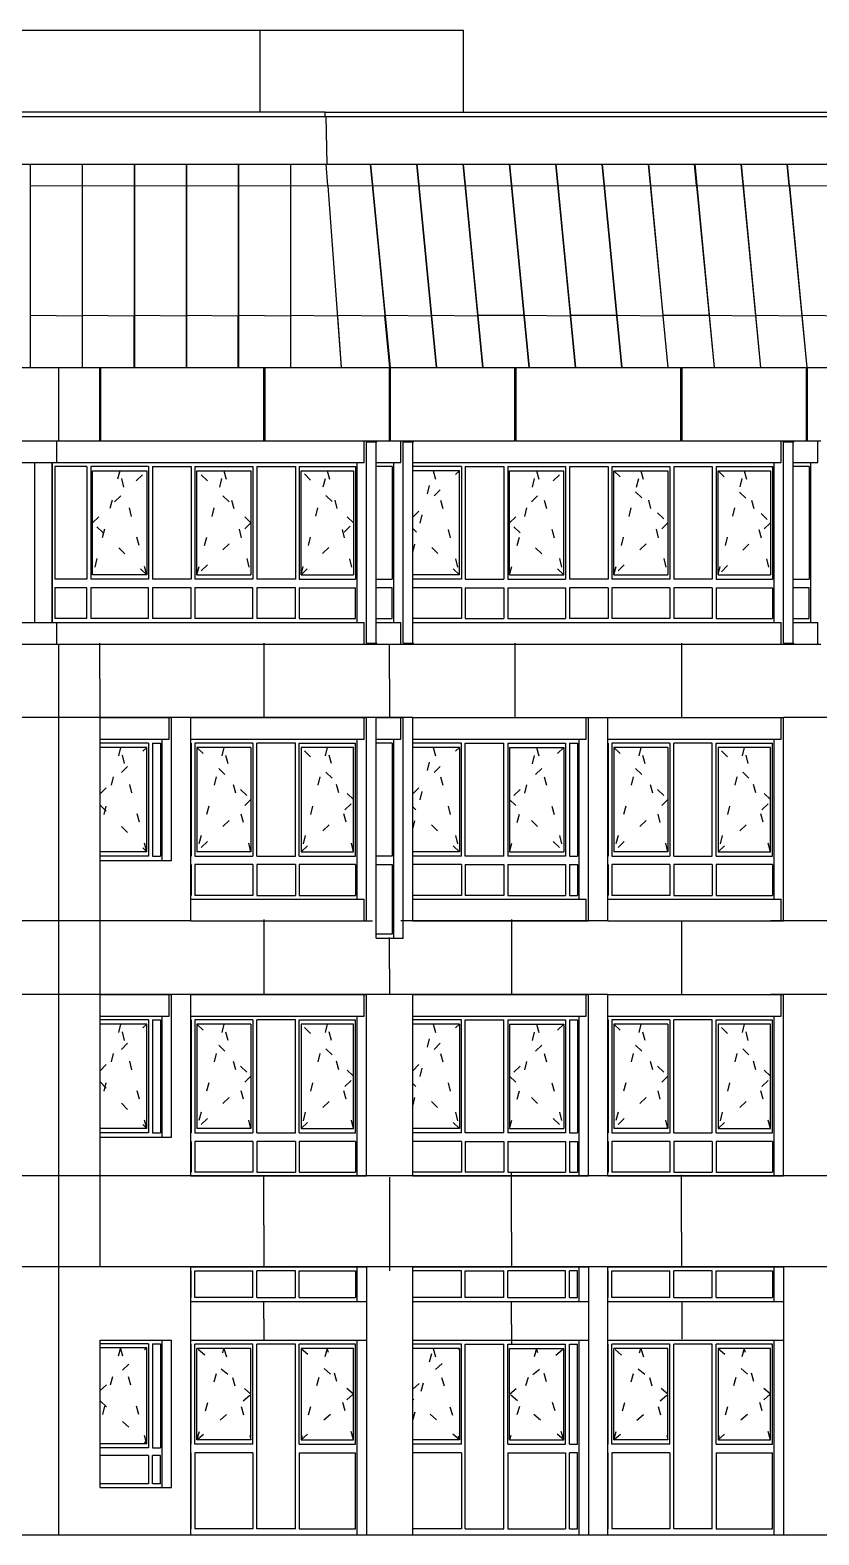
# Model space of a CAD drawing. Header units: metres. Extents: x -40.6 to 55.2, y -4 to 17.4.
# Drawn here: x -3.75 to 5.37, y 0 to 17.4 of the extents above; entities that cross this region are included whole.
import ezdxf

# ---------------------------------------------------------------- set-up
doc = ezdxf.new("R2010")
doc.units = ezdxf.units.M
for name, pattern in [('DASHDOT', [2, 1.25, -0.25, 0.25, -0.25]), ('DASHED', [0.75, 0.5, -0.25]), ('DOT', [0.25, 0, -0.25])]:
    doc.linetypes.add(name, pattern=pattern)
doc.layers.add('1', color=7, linetype='DASHED')
doc.layers.add('4', color=7, linetype='DASHDOT')

msp = doc.modelspace()

# ---------------------------------------------------------------- linework, layer by layer
at = {"layer": '1', "color": 1, "linetype": 'CONTINUOUS'}
for p, q in [((-4.83892, 17.4), (1.26108, 17.4)), ((-1.08892, 16.45), (-1.08892, 17.4)), ((1.26108, 16.45), (1.26108, 17.4)), ((-13.838689, 16.4), (9.138024, 16.4)), ((-0.33892, 16.45), (9.0249, 16.45)), ((-0.33892, 16.4), (-0.33892, 16.45)), ((-0.314278, 15.85), (-0.326597, 16.4)), ((-6.54242, 15.85), (9.263516, 15.85)), ((-3.746801, 15.85), (-3.746801, 13.5)), ((-3.148006, 15.85), (-3.148006, 13.5)), ((-3.144987, 15.85), (-3.144987, 13.5)), ((-2.546192, 15.85), (-2.546192, 14.1025)), ((-2.543173, 15.85), (-2.543173, 13.5)), ((-1.944378, 15.85), (-1.944378, 13.5)), ((-1.941359, 15.85), (-1.941359, 13.5)), ((-1.342564, 15.85), (-1.342564, 14.1025)), ((-1.339545, 15.85), (-1.339545, 13.5)), ((-0.74075, 15.85), (-0.74075, 13.5)), ((-0.737731, 15.85), (-0.737731, 13.5)), ((-0.306473, 15.6025), (-0.327654, 15.85)), ((-0.306473, 15.6025), (-0.326798, 15.85)), ((-0.314278, 15.85), (9.251148, 15.85)), ((0.182372, 15.85), (0.351031, 14.1025)), ((0.184603, 15.85), (0.41141, 13.5)), ((0.71781, 15.85), (0.944617, 13.5)), ((0.720041, 15.85), (0.946848, 13.5)), ((1.25548, 15.85), (1.482286, 13.5)), ((1.788687, 15.85), (2.015494, 13.5)), ((1.790918, 15.85), (2.017725, 13.5)), ((2.326356, 15.85), (2.553163, 13.5)), ((2.859563, 15.85), (3.08637, 13.5)), ((2.861794, 15.85), (3.088601, 13.5)), ((3.397233, 15.85), (3.565892, 14.1025)), ((3.954326, 15.6025), (3.93044, 15.85)), ((3.932671, 15.85), (4.159478, 13.5)), ((4.465878, 15.85), (4.692685, 13.5)), ((4.468109, 15.85), (4.694916, 13.5)), ((5.025202, 15.6025), (5.001316, 15.85)), ((5.027433, 15.6025), (5.003547, 15.85)), ((-3.746801, 15.6025), (-3.148006, 15.5975)), ((-3.144987, 15.6025), (-2.546192, 15.5975)), ((-2.543173, 15.6025), (-1.944378, 15.5975)), ((-1.941359, 15.6025), (-1.342564, 15.5975)), ((-1.339545, 15.6025), (-0.74075, 15.5975)), ((-0.737731, 15.6025), (-0.306111, 15.5975)), ((-0.306473, 15.6025), (0.206741, 15.5975)), ((-0.306111, 15.5975), (-0.153999, 13.5)), ((0.208489, 15.6025), (0.742179, 15.5975)), ((0.743927, 15.6025), (1.277618, 15.5975)), ((1.279365, 15.6025), (1.813056, 15.5975)), ((1.814804, 15.6025), (2.348494, 15.5975)), ((2.350242, 15.6025), (2.883932, 15.5975)), ((2.88568, 15.6025), (3.419371, 15.5975)), ((3.421118, 15.6025), (3.954809, 15.5975)), ((3.954809, 15.5975), (4.157247, 13.5)), ((3.956557, 15.6025), (4.490247, 15.5975)), ((4.491995, 15.6025), (5.025685, 15.5975)), ((5.025685, 15.5975), (5.228123, 13.5)), ((5.027433, 15.6025), (5.561124, 15.5975)), ((5.027916, 15.5975), (5.230354, 13.5)), ((-3.746801, 14.1025), (-3.148006, 14.0975)), ((-3.144987, 14.1025), (-2.546192, 14.0975)), ((-2.546192, 13.5), (-2.546192, 14.0975)), ((-2.543173, 14.1025), (-1.944378, 14.0975)), ((-1.941359, 14.1025), (-1.342564, 14.0975)), ((-1.342564, 13.5), (-1.342564, 14.0975)), ((-1.339545, 14.1025), (-0.74075, 14.0975)), ((-0.737731, 14.1025), (-0.197332, 14.0975)), ((-0.19769, 14.1025), (0.351515, 14.0975)), ((-0.197332, 14.0975), (-0.153998, 13.5)), ((0.409179, 13.5), (0.351515, 14.0975)), ((0.353262, 14.1025), (0.886953, 14.0975)), ((0.888701, 14.1025), (1.422391, 14.0975)), ((1.422391, 14.0975), (1.480055, 13.5)), ((1.959577, 14.1025), (2.493268, 14.0975)), ((2.493268, 14.0975), (2.550932, 13.5)), ((3.030454, 14.1025), (3.564144, 14.0975)), ((3.564144, 14.0975), (3.621808, 13.5)), ((3.624039, 13.5), (3.566375, 14.0975)), ((4.10133, 14.1025), (4.635021, 14.0975)), ((4.636768, 14.1025), (5.170459, 14.0975)), ((5.172207, 14.1025), (5.705897, 14.0975)), ((-5.590591, 13.5), (-2.933544, 13.5)), ((-3.420586, 13.5), (-3.420586, 12.65)), ((-2.942493, 12.65), (-2.942493, 13.5)), ((-2.933544, 12.65), (-2.933544, 13.5)), ((-2.929082, 13.5), (-1.0372, 13.5)), ((-2.929082, 12.65), (-2.929082, 13.5)), ((-1.046149, 12.65), (-1.046149, 13.5)), ((-1.0372, 12.65), (-1.0372, 13.5)), ((-1.032738, 13.5), (0.412946, 13.5)), ((-1.032738, 12.65), (-1.032738, 13.5)), ((0.403996, 12.65), (0.403996, 13.5)), ((0.412946, 12.65), (0.412946, 13.5)), ((0.417408, 13.5), (1.863091, 13.5)), ((0.417408, 12.65), (0.417408, 13.5)), ((1.854141, 12.65), (1.854141, 13.5)), ((1.863091, 12.65), (1.863091, 13.5)), ((1.867553, 13.5), (3.781745, 13.5)), ((1.867553, 12.65), (1.867553, 13.5)), ((3.772795, 12.65), (3.772795, 13.5)), ((3.781745, 12.65), (3.781745, 13.5)), ((3.786206, 13.5), (5.23189, 13.5)), ((3.786206, 12.65), (3.786206, 13.5)), ((5.22294, 12.65), (5.22294, 13.5)), ((5.23189, 12.65), (5.23189, 13.5)), ((5.236352, 13.5), (8.147882, 13.5)), ((5.236352, 12.65), (5.236352, 13.5)), ((-5.590591, 12.65), (-2.933544, 12.65)), ((-3.439157, 12.4), (-3.439157, 12.65)), ((-2.929082, 12.65), (-1.0372, 12.65)), ((-1.032738, 12.65), (0.147457, 12.65)), ((0.11166, 12.4), (0.11166, 12.65)), ((0.138508, 12.64), (0.259007, 12.64)), ((0.138508, 10.31), (0.138508, 12.64)), ((0.147457, 12.65), (0.403996, 12.65)), ((0.147457, 12.64), (0.147457, 12.65)), ((0.250058, 10.31), (0.250058, 12.64)), ((0.259007, 12.64), (0.259007, 12.65)), ((0.403996, 12.65), (0.571346, 12.65)), ((0.535549, 12.4), (0.535549, 12.65)), ((0.562397, 12.64), (0.682896, 12.64)), ((0.562397, 10.31), (0.562397, 12.64)), ((0.571346, 12.65), (1.863091, 12.65)), ((0.571346, 12.64), (0.571346, 12.65)), ((0.673946, 10.31), (0.673946, 12.64)), ((0.682896, 12.64), (0.682896, 12.65)), ((1.867553, 12.65), (3.781745, 12.65)), ((3.786206, 12.65), (4.966402, 12.65)), ((4.930604, 12.4), (4.930604, 12.65)), ((4.957452, 12.64), (5.077951, 12.64)), ((4.957452, 10.31), (4.957452, 12.64)), ((4.966402, 12.65), (5.23189, 12.65)), ((4.966402, 12.64), (4.966402, 12.65)), ((5.069002, 10.31), (5.069002, 12.64)), ((5.077951, 12.64), (5.077951, 12.65)), ((5.236352, 12.65), (5.39029, 12.65)), ((5.354493, 12.4), (5.354493, 12.65)), ((-8.903238, 12.4), (0.11166, 12.4)), ((-3.494848, 10.55), (-3.494848, 12.4)), ((0.031116, 10.55), (0.031116, 12.4)), ((0.250058, 12.4), (0.535549, 12.4)), ((0.455005, 10.55), (0.455005, 12.4)), ((0.673946, 12.4), (4.930604, 12.4)), ((4.85006, 10.55), (4.85006, 12.4)), ((5.069002, 12.4), (5.354493, 12.4)), ((5.273949, 10.55), (5.273949, 12.4)), ((-8.918208, 10.55), (0.11166, 10.55)), ((-3.439157, 10.3), (-3.439157, 10.55)), ((0.11166, 10.3), (0.11166, 10.55)), ((0.250058, 10.55), (0.535549, 10.55)), ((0.535549, 10.3), (0.535549, 10.55)), ((0.673946, 10.55), (4.930604, 10.55)), ((4.930604, 10.3), (4.930604, 10.55)), ((5.069002, 10.55), (5.354493, 10.55)), ((5.354493, 10.3), (5.354493, 10.55)), ((-8.918204, 10.3), (0.147457, 10.3)), ((-3.420586, 10.3), (-3.420586, 0)), ((-2.942493, 9.9), (-2.942493, 10.31)), ((-1.046149, 10.31), (-1.046149, 9.45)), ((0.138508, 10.31), (0.259007, 10.31)), ((0.147457, 10.3), (0.147457, 10.31)), ((0.147457, 10.3), (0.571346, 10.3)), ((0.259007, 10.3), (0.259007, 10.31)), ((0.403996, 9.9), (0.403996, 10.295)), ((0.562397, 10.31), (0.682896, 10.31)), ((0.571346, 10.3), (0.571346, 10.31)), ((0.571346, 10.3), (4.966402, 10.3)), ((0.682896, 10.3), (0.682896, 10.31)), ((1.854141, 10.31), (1.854141, 9.45)), ((3.781745, 10.31), (3.781745, 9.45)), ((4.957452, 10.31), (5.077951, 10.31)), ((4.966402, 10.3), (4.966402, 10.31)), ((4.966402, 10.3), (5.39029, 10.3)), ((5.077951, 10.3), (5.077951, 10.31)), ((-2.942493, 9.9), (-2.942493, 3.1)), ((0.403996, 9.9), (0.403996, 9.45)), ((0.673946, 9.45), (-8.91819, 9.45)), ((-2.940262, 9.45), (-2.114795, 9.45)), ((-2.940262, 7.8), (-2.940262, 9.45)), ((-2.141643, 9.2), (-2.141643, 9.45)), ((-2.114795, 7.8), (-2.114795, 9.45)), ((-1.891695, 9.45), (0.138508, 9.45)), ((-1.891695, 7.1), (-1.891695, 9.45)), ((0.11166, 9.2), (0.11166, 9.45)), ((0.138508, 7.1), (0.138508, 9.45)), ((0.250058, 9.45), (0.562397, 9.45)), ((0.250058, 6.9), (0.250058, 9.45)), ((0.535549, 9.2), (0.535549, 9.45)), ((0.562397, 6.9), (0.562397, 9.45)), ((0.673946, 9.45), (2.70415, 9.45)), ((0.673946, 7.1), (0.673946, 9.45)), ((2.677302, 9.2), (2.677302, 9.45)), ((2.677302, 9.45), (4.203072, 9.45)), ((2.70415, 7.1), (2.70415, 9.45)), ((2.927249, 9.45), (4.957452, 9.45)), ((2.927249, 7.1), (2.927249, 9.45)), ((4.930604, 9.2), (4.930604, 9.45)), ((4.957452, 7.1), (4.957452, 9.45)), ((25.71769, 9.45), (4.957452, 9.45)), ((-2.940262, 9.2), (-2.141643, 9.2)), ((-2.222187, 7.8), (-2.222187, 9.2)), ((-1.891695, 9.2), (0.11166, 9.2)), ((0.031116, 7.35), (0.031116, 9.2)), ((0.250058, 9.2), (0.535549, 9.2)), ((0.455005, 6.9), (0.455005, 9.2)), ((0.673946, 9.2), (2.677302, 9.2)), ((2.596758, 7.35), (2.596758, 9.2)), ((2.927249, 9.2), (4.930604, 9.2)), ((4.85006, 7.35), (4.85006, 9.2)), ((-2.940262, 7.8), (-2.114795, 7.8)), ((-1.891695, 7.35), (0.11166, 7.35)), ((0.11166, 7.1), (0.11166, 7.35)), ((0.673946, 7.35), (2.677302, 7.35)), ((2.677302, 7.1), (2.677302, 7.35)), ((2.927249, 7.35), (4.930604, 7.35)), ((4.930604, 7.1), (4.930604, 7.35)), ((-1.891695, 7.1), (-8.929345, 7.1)), ((-1.891695, 7.1), (0.138508, 7.1)), ((-1.046149, 7.116268), (-1.046149, 6.25)), ((0.11166, 7.1), (0.208489, 7.1)), ((2.927249, 7.1), (0.535549, 7.1)), ((0.673946, 7.1), (2.70415, 7.1)), ((1.814804, 7.116268), (1.814804, 6.25)), ((2.927249, 7.1), (4.957452, 7.1)), ((3.781745, 7.098318), (3.781745, 6.23926)), ((7.840681, 7.1), (4.807671, 7.1)), ((0.250058, 6.9), (0.562397, 6.9)), ((0.403996, 6.544527), (0.403996, 6.906193)), ((0.403996, 6.544527), (0.403996, 6.25)), ((2.927249, 6.25), (-8.929345, 6.25)), ((-2.940262, 6.25), (-2.114795, 6.25)), ((-2.940262, 4.6), (-2.940262, 6.25)), ((-2.141643, 6), (-2.141643, 6.25)), ((-2.114795, 4.6), (-2.114795, 6.25)), ((-1.891695, 6.25), (0.138508, 6.25)), ((-1.891695, 4.15), (-1.891695, 6.25)), ((0.11166, 6), (0.11166, 6.25)), ((0.138508, 4.15), (0.138508, 6.25)), ((0.673946, 6.25), (2.70415, 6.25)), ((0.673946, 4.15), (0.673946, 6.25)), ((2.677302, 6), (2.677302, 6.25)), ((2.70415, 4.15), (2.70415, 6.25)), ((2.927249, 6.25), (4.957452, 6.25)), ((2.927249, 4.15), (2.927249, 6.25)), ((25.71769, 6.25), (4.807671, 6.25)), ((4.930604, 6), (4.930604, 6.25)), ((4.957452, 4.15), (4.957452, 6.25)), ((-2.940262, 6), (-2.141643, 6)), ((-2.222187, 4.6), (-2.222187, 6)), ((-1.891695, 6), (0.11166, 6)), ((0.031116, 4.15), (0.031116, 6)), ((0.673946, 6), (2.677302, 6)), ((2.596758, 4.15), (2.596758, 6)), ((2.927249, 6), (4.930604, 6)), ((4.85006, 4.15), (4.85006, 6)), ((-2.940262, 4.6), (-2.114795, 4.6)), ((1.814804, 3.5), (1.814804, 4.195)), ((4.957452, 4.15), (-8.929345, 4.15)), ((-1.891695, 4.15), (0.138508, 4.15)), ((-1.046149, 3.5822), (-1.046149, 4.15)), ((0.403996, 4.135), (0.403996, 3.055)), ((0.673946, 4.15), (2.70415, 4.15)), ((2.927249, 4.15), (4.957452, 4.15)), ((3.781745, 3.5), (3.781745, 4.165)), ((25.71769, 4.15), (4.829981, 4.15)), ((-1.046149, 3.5822), (-1.046149, 3.1)), ((1.814804, 3.5), (1.814804, 3.1)), ((3.781745, 3.5), (3.781745, 3.1)), ((4.957452, 3.1), (-8.903238, 3.1)), ((-1.891695, 3.1), (0.138508, 3.1)), ((-1.891695, 0), (-1.891695, 3.1)), ((0.031116, 2.7), (0.031116, 3.1)), ((0.138508, 3.1), (0.138508, 0)), ((0.673946, 3.1), (2.70415, 3.1)), ((0.673946, 0), (0.673946, 3.1)), ((2.596758, 2.7), (2.596758, 3.1)), ((2.70415, 3.1), (2.70415, 0)), ((2.927249, 3.1), (4.957452, 3.1)), ((2.927249, 0), (2.927249, 3.1)), ((25.71769, 3.1), (4.829981, 3.1)), ((4.85006, 2.7), (4.85006, 3.1)), ((4.957452, 3.1), (4.957452, 0)), ((-1.891695, 2.7), (0.138508, 2.7)), ((-1.891695, 2.25), (-1.891695, 2.7)), ((-1.046149, 2.5), (-1.046149, 2.7)), ((0.673946, 2.7), (2.70415, 2.7)), ((0.673946, 2.25), (0.673946, 2.7)), ((1.814804, 2.432739), (1.814804, 2.7)), ((2.927249, 2.7), (4.957452, 2.7)), ((2.927249, 2.25), (2.927249, 2.7)), ((3.786206, 2.265), (3.786206, 2.7)), ((-1.046149, 2.5), (-1.046149, 2.25)), ((1.814804, 2.432739), (1.814804, 2.205)), ((-2.940262, 2.25), (-2.114795, 2.25)), ((-2.940262, 0.55), (-2.940262, 2.25)), ((-2.222187, 0.55), (-2.222187, 2.25)), ((-2.114795, 0.55), (-2.114795, 2.25)), ((-1.891695, 2.25), (0.138508, 2.25)), ((0.031116, 0), (0.031116, 2.25)), ((0.673946, 2.25), (2.70415, 2.25)), ((2.596758, 0), (2.596758, 2.25)), ((2.927249, 2.25), (4.957452, 2.25)), ((4.85006, 0), (4.85006, 2.25)), ((-2.940262, 0.55), (-2.114795, 0.55)), ((-9.320468, 0), (-1.891695, 0)), ((0.031116, 0), (19.030533, 0))]:
    msp.add_line(p, q, dxfattribs=at)
for points in [[(-0.33892, 16.45), (-13.73497, 16.45), (-13.73497, 16.4)], [(1.253249, 15.85), (1.421908, 14.1025), (1.957346, 14.1025)], [(2.324125, 15.85), (2.492784, 14.1025), (3.028223, 14.1025)], [(3.395002, 15.85), (3.563661, 14.1025), (4.099099, 14.1025)]]:
    msp.add_lwpolyline(points, dxfattribs=at)
at = {"layer": '4', "color": 1, "linetype": 'CONTINUOUS'}
for p, q in [((-3.696581, 12.4), (-3.696581, 10.55)), ((-3.493853, 12.4), (-3.493853, 10.55)), ((-3.092274, 12.355), (-3.462619, 12.355)), ((-3.462619, 12.355), (-3.462619, 11.05)), ((-3.047654, 12.355), (-3.047654, 11.05)), ((-2.378356, 12.355), (-3.047654, 12.355)), ((-2.378356, 12.355), (-2.378356, 11.05)), ((-2.333736, 12.355), (-2.333736, 11.05)), ((-2.333736, 12.355), (-1.887538, 12.355)), ((-1.887538, 12.355), (-1.887538, 11.05)), ((-1.842918, 12.355), (-1.842918, 11.05)), ((-1.842918, 12.355), (-1.17362, 12.355)), ((-1.17362, 12.355), (-1.17362, 11.05)), ((-1.129, 12.355), (-1.129, 11.05)), ((-1.129, 12.355), (-0.682802, 12.355)), ((-0.682802, 12.355), (-0.682802, 11.05)), ((-0.638182, 12.355), (-0.638182, 11.05)), ((-0.638182, 12.355), (0.011037, 12.355)), ((0.011037, 12.355), (0.011037, 11.05)), ((0.434926, 12.355), (0.250058, 12.355)), ((0.434926, 12.355), (0.434926, 11.05)), ((1.235852, 12.355), (0.673946, 12.355)), ((1.235852, 12.355), (1.235852, 11.05)), ((1.280472, 12.355), (1.280472, 11.05)), ((1.280472, 12.355), (1.72667, 12.355)), ((1.72667, 12.355), (1.72667, 11.05)), ((1.77129, 12.355), (1.77129, 11.05)), ((1.77129, 12.355), (2.440588, 12.355)), ((2.440588, 12.355), (2.440588, 11.05)), ((2.485208, 12.355), (2.485208, 11.05)), ((2.485208, 12.355), (2.931406, 12.355)), ((2.931406, 12.355), (2.931406, 11.05)), ((2.976026, 12.355), (2.976026, 11.05)), ((2.976026, 12.355), (3.645324, 12.355)), ((3.645324, 12.355), (3.645324, 11.05)), ((3.689944, 12.355), (3.689944, 11.05)), ((3.689944, 12.355), (4.136143, 12.355)), ((4.136143, 12.355), (4.136143, 11.05)), ((4.180762, 12.355), (4.180762, 11.05)), ((4.180762, 12.355), (4.829981, 12.355)), ((4.829981, 12.355), (4.829981, 11.05)), ((5.25387, 12.355), (5.069002, 12.355)), ((5.25387, 12.355), (5.25387, 11.05)), ((1.213542, 12.305), (0.673946, 12.305)), ((1.213542, 11.1), (1.213542, 12.305)), ((-2.378356, 11.05), (-3.047654, 11.05)), ((-1.887538, 11.05), (-2.333736, 11.05)), ((-1.17362, 11.05), (-1.842918, 11.05)), ((-1.820608, 11.1), (-1.19593, 11.1)), ((-0.682802, 11.05), (-1.129, 11.05)), ((-0.638182, 11.05), (0.011037, 11.05)), ((-0.615872, 11.1), (-0.011273, 11.1)), ((0.250058, 11.05), (0.434926, 11.05)), ((1.213542, 11.1), (0.673946, 11.1)), ((1.235852, 11.05), (0.673946, 11.05)), ((1.280472, 11.05), (1.72667, 11.05)), ((1.77129, 11.05), (2.440588, 11.05)), ((2.931406, 11.05), (2.485208, 11.05)), ((3.645324, 11.05), (2.976026, 11.05)), ((2.998336, 11.1), (3.623014, 11.1)), ((4.136143, 11.05), (3.689944, 11.05)), ((4.180762, 11.05), (4.829981, 11.05)), ((4.203072, 11.1), (4.807671, 11.1)), ((5.069002, 11.05), (5.25387, 11.05)), ((-3.092274, 10.95), (-3.462619, 10.95)), ((-3.462619, 10.95), (-3.462619, 10.595)), ((-3.092274, 10.595), (-3.092274, 10.95)), ((-2.378356, 10.95), (-3.047654, 10.95)), ((-3.047654, 10.95), (-3.047654, 10.595)), ((-2.378356, 10.595), (-2.378356, 10.95)), ((-1.887538, 10.95), (-2.333736, 10.95)), ((-2.333736, 10.95), (-2.333736, 10.595)), ((-1.887538, 10.595), (-1.887538, 10.95)), ((-1.17362, 10.95), (-1.842918, 10.95)), ((-1.842918, 10.95), (-1.842918, 10.595)), ((-1.17362, 10.595), (-1.17362, 10.95)), ((-0.682802, 10.95), (-1.129, 10.95)), ((-1.129, 10.95), (-1.129, 10.595)), ((-0.682802, 10.595), (-0.682802, 10.95)), ((-0.638182, 10.95), (0.011037, 10.95)), ((-0.638182, 10.95), (-0.638182, 10.595)), ((0.011037, 10.595), (0.011037, 10.95)), ((0.434926, 10.95), (0.250058, 10.95)), ((0.434926, 10.595), (0.434926, 10.95)), ((1.235852, 10.95), (0.673946, 10.95)), ((1.235852, 10.95), (1.235852, 10.595)), ((1.280472, 10.95), (1.72667, 10.95)), ((1.280472, 10.95), (1.280472, 10.595)), ((1.72667, 10.95), (1.72667, 10.595)), ((1.77129, 10.95), (2.440588, 10.95)), ((1.77129, 10.95), (1.77129, 10.595)), ((2.440588, 10.95), (2.440588, 10.595)), ((2.931406, 10.95), (2.485208, 10.95)), ((2.485208, 10.95), (2.485208, 10.595)), ((2.931406, 10.95), (2.931406, 10.595)), ((3.645324, 10.95), (2.976026, 10.95)), ((2.976026, 10.95), (2.976026, 10.595)), ((3.645324, 10.95), (3.645324, 10.595)), ((4.136143, 10.95), (3.689944, 10.95)), ((3.689944, 10.95), (3.689944, 10.595)), ((4.136143, 10.95), (4.136143, 10.595)), ((4.180762, 10.95), (4.829981, 10.95)), ((4.180762, 10.95), (4.180762, 10.595)), ((4.829981, 10.95), (4.829981, 10.595)), ((5.25387, 10.95), (5.069002, 10.95)), ((5.25387, 10.595), (5.25387, 10.95)), ((-3.092274, 10.595), (-3.462619, 10.595)), ((-2.378356, 10.595), (-3.047654, 10.595)), ((-1.887538, 10.595), (-2.333736, 10.595)), ((-1.17362, 10.595), (-1.842918, 10.595)), ((-0.682802, 10.595), (-1.129, 10.595)), ((-0.638182, 10.595), (0.011037, 10.595)), ((0.250058, 10.595), (0.434926, 10.595)), ((1.235852, 10.595), (0.673946, 10.595)), ((1.280472, 10.595), (1.72667, 10.595)), ((1.77129, 10.595), (2.440588, 10.595)), ((2.931406, 10.595), (2.485208, 10.595)), ((3.645324, 10.595), (2.976026, 10.595)), ((4.136143, 10.595), (3.689944, 10.595)), ((4.180762, 10.595), (4.829981, 10.595)), ((5.069002, 10.595), (5.25387, 10.595)), ((-2.378356, 9.155), (-2.940262, 9.155)), ((-2.400666, 9.105), (-2.940262, 9.105)), ((-2.400666, 7.9), (-2.400666, 9.105)), ((-2.333736, 9.155), (-2.333736, 7.85)), ((-2.333736, 9.155), (-2.242266, 9.155)), ((-2.242266, 9.155), (-2.242266, 7.85)), ((-1.887538, 9.155), (-1.887538, 7.85)), ((-1.842918, 9.155), (-1.842918, 7.85)), ((-1.17362, 9.155), (-1.842918, 9.155)), ((-1.17362, 9.155), (-1.17362, 7.85)), ((-1.129, 7.85), (-1.129, 9.155)), ((-0.682802, 9.155), (-1.129, 9.155)), ((-0.682802, 7.85), (-0.682802, 9.155)), ((-0.638182, 7.85), (-0.638182, 9.155)), ((-0.638182, 9.155), (0.011037, 9.155)), ((0.011037, 7.85), (0.011037, 9.155)), ((0.434926, 9.155), (0.250058, 9.155)), ((0.434926, 9.155), (0.434926, 7.85)), ((1.235852, 9.155), (0.673946, 9.155)), ((1.213542, 9.105), (0.673946, 9.105)), ((1.213542, 9.105), (1.213542, 7.9)), ((1.235852, 7.85), (1.235852, 9.155)), ((1.280472, 7.85), (1.280472, 9.155)), ((1.280472, 9.155), (1.72667, 9.155)), ((1.72667, 7.85), (1.72667, 9.155)), ((1.77129, 9.155), (1.77129, 7.85)), ((1.77129, 9.155), (2.440588, 9.155)), ((2.440588, 9.155), (2.440588, 7.85)), ((2.485208, 9.155), (2.485208, 7.85)), ((2.931406, 9.155), (2.931406, 7.85)), ((2.976026, 9.155), (2.976026, 7.85)), ((3.645324, 9.155), (2.976026, 9.155)), ((3.645324, 9.155), (3.645324, 7.85)), ((3.689944, 7.85), (3.689944, 9.155)), ((4.136143, 9.155), (3.689944, 9.155)), ((4.136143, 7.85), (4.136143, 9.155)), ((4.180762, 7.85), (4.180762, 9.155)), ((4.180762, 9.155), (4.829981, 9.155)), ((4.829981, 7.85), (4.829981, 9.155)), ((-2.400666, 7.9), (-2.940262, 7.9)), ((-2.333736, 7.85), (-2.242266, 7.85)), ((-1.842918, 7.85), (-1.17362, 7.85)), ((-1.129, 7.85), (-0.682802, 7.85)), ((-0.638182, 7.85), (0.011037, 7.85)), ((0.434926, 7.85), (0.250058, 7.85)), ((1.213542, 7.9), (0.673946, 7.9)), ((1.235852, 7.85), (0.673946, 7.85)), ((1.72667, 7.85), (1.280472, 7.85)), ((2.440588, 7.85), (1.77129, 7.85)), ((2.485208, 7.85), (2.576679, 7.85)), ((2.976026, 7.85), (3.645324, 7.85)), ((3.689944, 7.85), (4.136143, 7.85)), ((4.180762, 7.85), (4.829981, 7.85)), ((-1.887538, 7.75), (-1.887538, 7.395)), ((-1.17362, 7.75), (-1.842918, 7.75)), ((-1.842918, 7.75), (-1.842918, 7.395)), ((-1.17362, 7.75), (-1.17362, 7.395)), ((-1.129, 7.75), (-1.129, 7.395)), ((-0.682802, 7.75), (-1.129, 7.75)), ((-0.682802, 7.75), (-0.682802, 7.395)), ((-0.638182, 7.75), (-0.638182, 7.395)), ((0.011037, 7.75), (-0.638182, 7.75)), ((0.011037, 7.75), (0.011037, 7.395)), ((0.250058, 7.75), (0.434926, 7.75)), ((0.434926, 7.75), (0.434926, 6.945)), ((1.235852, 7.75), (0.673946, 7.75)), ((1.235852, 7.75), (1.235852, 7.395)), ((1.280472, 7.75), (1.280472, 7.395)), ((1.280472, 7.75), (1.72667, 7.75)), ((1.72667, 7.75), (1.72667, 7.395)), ((1.77129, 7.75), (2.440588, 7.75)), ((1.77129, 7.75), (1.77129, 7.395)), ((2.440588, 7.75), (2.440588, 7.395)), ((2.485208, 7.75), (2.485208, 7.395)), ((2.485208, 7.75), (2.576679, 7.75)), ((2.576679, 7.75), (2.576679, 7.395)), ((2.931406, 7.75), (2.931406, 7.395)), ((3.645324, 7.75), (2.976026, 7.75)), ((2.976026, 7.75), (2.976026, 7.395)), ((3.645324, 7.75), (3.645324, 7.395)), ((3.689944, 7.75), (3.689944, 7.395)), ((4.136143, 7.75), (3.689944, 7.75)), ((4.136143, 7.75), (4.136143, 7.395)), ((4.180762, 7.75), (4.180762, 7.395)), ((4.829981, 7.75), (4.180762, 7.75)), ((4.829981, 7.75), (4.829981, 7.395)), ((-1.17362, 7.395), (-1.842918, 7.395)), ((-1.129, 7.395), (-0.682802, 7.395)), ((-0.638182, 7.395), (0.011037, 7.395)), ((1.235852, 7.395), (0.673946, 7.395)), ((1.72667, 7.395), (1.280472, 7.395)), ((1.77129, 7.395), (2.440588, 7.395)), ((2.485208, 7.395), (2.576679, 7.395)), ((3.645324, 7.395), (2.976026, 7.395)), ((3.689944, 7.395), (4.136143, 7.395)), ((4.180762, 7.395), (4.829981, 7.395)), ((0.434926, 6.945), (0.250058, 6.945)), ((-2.378356, 5.955), (-2.940262, 5.955)), ((-2.333736, 5.955), (-2.333736, 4.65)), ((-2.333736, 5.955), (-2.242266, 5.955)), ((-2.242266, 5.955), (-2.242266, 4.65)), ((-1.887538, 5.955), (-1.887538, 4.65)), ((-1.842918, 5.955), (-1.842918, 4.65)), ((-1.17362, 5.955), (-1.842918, 5.955)), ((-1.17362, 5.955), (-1.17362, 4.65)), ((-1.129, 4.65), (-1.129, 5.955)), ((-0.682802, 5.955), (-1.129, 5.955)), ((-0.682802, 4.65), (-0.682802, 5.955)), ((-0.638182, 4.65), (-0.638182, 5.955)), ((-0.638182, 5.955), (0.011037, 5.955)), ((0.011037, 4.65), (0.011037, 5.955)), ((1.235852, 5.955), (0.673946, 5.955)), ((1.235852, 4.65), (1.235852, 5.955)), ((1.280472, 4.65), (1.280472, 5.955)), ((1.280472, 5.955), (1.72667, 5.955)), ((1.72667, 4.65), (1.72667, 5.955)), ((1.77129, 5.955), (1.77129, 4.65)), ((1.77129, 5.955), (2.440588, 5.955)), ((2.440588, 5.955), (2.440588, 4.65)), ((2.485208, 5.955), (2.485208, 4.65)), ((2.931406, 5.955), (2.931406, 4.65)), ((2.976026, 5.955), (2.976026, 4.65)), ((3.645324, 5.955), (2.976026, 5.955)), ((3.645324, 5.955), (3.645324, 4.65)), ((3.689944, 4.65), (3.689944, 5.955)), ((4.136143, 5.955), (3.689944, 5.955)), ((4.136143, 4.65), (4.136143, 5.955)), ((4.180762, 4.65), (4.180762, 5.955)), ((4.180762, 5.955), (4.829981, 5.955)), ((4.829981, 4.65), (4.829981, 5.955)), ((-2.400666, 5.905), (-2.940262, 5.905)), ((-2.400666, 4.7), (-2.400666, 5.905)), ((1.213542, 5.905), (0.673946, 5.905)), ((1.213542, 5.905), (1.213542, 4.7)), ((-2.400666, 4.7), (-2.940262, 4.7)), ((1.213542, 4.7), (0.673946, 4.7)), ((-2.333736, 4.65), (-2.242266, 4.65)), ((-1.887538, 4.55), (-1.887538, 4.195)), ((-1.842918, 4.65), (-1.17362, 4.65)), ((-1.17362, 4.55), (-1.842918, 4.55)), ((-1.842918, 4.55), (-1.842918, 4.195)), ((-1.17362, 4.55), (-1.17362, 4.195)), ((-1.129, 4.65), (-0.682802, 4.65)), ((-1.129, 4.55), (-1.129, 4.195)), ((-0.682802, 4.55), (-1.129, 4.55)), ((-0.682802, 4.55), (-0.682802, 4.195)), ((-0.638182, 4.65), (0.011037, 4.65)), ((-0.638182, 4.55), (-0.638182, 4.195)), ((0.011037, 4.55), (-0.638182, 4.55)), ((0.011037, 4.55), (0.011037, 4.195)), ((1.235852, 4.65), (0.673946, 4.65)), ((1.235852, 4.55), (0.673946, 4.55)), ((1.235852, 4.55), (1.235852, 4.195)), ((1.72667, 4.65), (1.280472, 4.65)), ((1.280472, 4.55), (1.280472, 4.195)), ((1.280472, 4.55), (1.72667, 4.55)), ((1.72667, 4.55), (1.72667, 4.195)), ((2.440588, 4.65), (1.77129, 4.65)), ((1.77129, 4.55), (2.440588, 4.55)), ((1.77129, 4.55), (1.77129, 4.195)), ((2.440588, 4.55), (2.440588, 4.195)), ((2.485208, 4.65), (2.576679, 4.65)), ((2.485208, 4.55), (2.485208, 4.195)), ((2.485208, 4.55), (2.576679, 4.55)), ((2.576679, 4.55), (2.576679, 4.195)), ((2.931406, 4.55), (2.931406, 4.195)), ((2.976026, 4.65), (3.645324, 4.65)), ((3.645324, 4.55), (2.976026, 4.55)), ((2.976026, 4.55), (2.976026, 4.195)), ((3.645324, 4.55), (3.645324, 4.195)), ((3.689944, 4.65), (4.136143, 4.65)), ((3.689944, 4.55), (3.689944, 4.195)), ((4.136143, 4.55), (3.689944, 4.55)), ((4.136143, 4.55), (4.136143, 4.195)), ((4.180762, 4.65), (4.829981, 4.65)), ((4.180762, 4.55), (4.180762, 4.195)), ((4.829981, 4.55), (4.180762, 4.55)), ((4.829981, 4.55), (4.829981, 4.195)), ((-1.17362, 4.195), (-1.842918, 4.195)), ((-1.129, 4.195), (-0.682802, 4.195)), ((-0.638182, 4.195), (0.011037, 4.195)), ((1.235852, 4.195), (0.673946, 4.195)), ((1.72667, 4.195), (1.280472, 4.195)), ((1.77129, 4.195), (2.440588, 4.195)), ((2.485208, 4.195), (2.576679, 4.195)), ((3.645324, 4.195), (2.976026, 4.195)), ((3.689944, 4.195), (4.136143, 4.195)), ((4.180762, 4.195), (4.829981, 4.195)), ((-1.887538, 2.745), (-1.887538, 3.055)), ((-1.842918, 2.745), (-1.842918, 3.055)), ((-1.842918, 3.055), (-1.17362, 3.055)), ((-1.17362, 2.745), (-1.17362, 3.055)), ((-1.129, 2.745), (-1.129, 3.055)), ((-0.682802, 3.055), (-1.129, 3.055)), ((-0.682802, 2.745), (-0.682802, 3.055)), ((-0.638182, 2.745), (-0.638182, 3.055)), ((1.235852, 3.055), (0.673946, 3.055)), ((1.235852, 2.745), (1.235852, 3.055)), ((1.280472, 2.745), (1.280472, 3.055)), ((1.280472, 3.055), (1.72667, 3.055)), ((1.72667, 2.745), (1.72667, 3.055)), ((1.77129, 2.745), (1.77129, 3.055)), ((2.440588, 3.055), (1.77129, 3.055)), ((2.440588, 2.745), (2.440588, 3.055)), ((2.485208, 2.745), (2.485208, 3.055)), ((2.576679, 3.055), (2.485208, 3.055)), ((2.576679, 2.745), (2.576679, 3.055)), ((2.931406, 2.745), (2.931406, 3.055)), ((2.976026, 2.745), (2.976026, 3.055)), ((2.976026, 3.055), (3.645324, 3.055)), ((3.645324, 2.745), (3.645324, 3.055)), ((3.689944, 2.745), (3.689944, 3.055)), ((4.136143, 3.055), (3.689944, 3.055)), ((4.136143, 2.745), (4.136143, 3.055)), ((4.180762, 2.745), (4.180762, 3.055)), ((-1.17362, 2.745), (-1.842918, 2.745)), ((-1.129, 2.745), (-0.682802, 2.745)), ((-0.638182, 2.745), (0.011037, 2.745)), ((1.235852, 2.745), (0.673946, 2.745)), ((1.72667, 2.745), (1.280472, 2.745)), ((1.77129, 2.745), (2.440588, 2.745)), ((2.485208, 2.745), (2.576679, 2.745)), ((3.645324, 2.745), (2.976026, 2.745)), ((3.689944, 2.745), (4.136143, 2.745)), ((4.180762, 2.745), (4.829981, 2.745)), ((-2.378356, 2.210526), (-2.940262, 2.210526)), ((-2.400666, 2.164474), (-2.940262, 2.164474)), ((-2.400666, 1.054605), (-2.400666, 2.164474)), ((-2.333736, 2.210526), (-2.333736, 1.008553)), ((-2.333736, 2.210526), (-2.242266, 2.210526)), ((-2.242266, 2.210526), (-2.242266, 1.008553)), ((-1.887538, 1.05), (-1.887538, 2.205)), ((-1.842918, 1.05), (-1.842918, 2.205)), ((-1.17362, 2.205), (-1.842918, 2.205)), ((-1.17362, 1.05), (-1.17362, 2.205)), ((-1.129, 0.07), (-1.129, 2.205)), ((-0.682802, 2.205), (-1.129, 2.205)), ((-0.682802, 0.07), (-0.682802, 2.205)), ((-0.638182, 1.05), (-0.638182, 2.205)), ((1.235852, 2.205), (0.673946, 2.205)), ((1.213542, 2.155), (0.673946, 2.155)), ((1.213542, 2.155), (1.213542, 1.1)), ((1.235852, 1.05), (1.235852, 2.205)), ((1.280472, 0.07), (1.280472, 2.205)), ((1.280472, 2.205), (1.72667, 2.205)), ((1.72667, 0.07), (1.72667, 2.205)), ((1.77129, 1.05), (1.77129, 2.205)), ((1.77129, 2.205), (2.440588, 2.205)), ((2.440588, 1.05), (2.440588, 2.205)), ((2.485208, 1.05), (2.485208, 2.205)), ((2.485208, 2.205), (2.576679, 2.205)), ((2.576679, 1.05), (2.576679, 2.205)), ((2.931406, 1.05), (2.931406, 2.205)), ((2.976026, 1.05), (2.976026, 2.205)), ((3.645324, 2.205), (2.976026, 2.205)), ((3.645324, 1.05), (3.645324, 2.205)), ((3.689944, 0.07), (3.689944, 2.205)), ((4.136143, 2.205), (3.689944, 2.205)), ((4.136143, 0.07), (4.136143, 2.205)), ((4.180762, 1.05), (4.180762, 2.205)), ((-2.400666, 1.054605), (-2.940262, 1.054605)), ((-1.17362, 1.05), (-1.842918, 1.05)), ((-0.638182, 1.05), (0.011037, 1.05)), ((1.213542, 1.1), (0.673946, 1.1)), ((1.235852, 1.05), (0.673946, 1.05)), ((1.77129, 1.05), (2.440588, 1.05)), ((2.485208, 1.05), (2.576679, 1.05)), ((3.645324, 1.05), (2.976026, 1.05)), ((4.180762, 1.05), (4.829981, 1.05)), ((-2.378356, 0.916447), (-2.940262, 0.916447)), ((-2.378356, 0.916447), (-2.378356, 0.589474)), ((-2.333736, 1.008553), (-2.242266, 1.008553)), ((-2.333736, 0.589474), (-2.333736, 0.916447)), ((-1.887538, 0.07), (-1.887538, 0.95)), ((-1.17362, 0.95), (-1.842918, 0.95)), ((-1.842918, 0.95), (-1.842918, 0.07)), ((-1.17362, 0.95), (-1.17362, 0.07)), ((-0.638182, 0.95), (0.011037, 0.95)), ((-0.638182, 0.95), (-0.638182, 0.07)), ((0.011037, 0.07), (0.011037, 0.95)), ((1.235852, 0.95), (0.673946, 0.95)), ((1.235852, 0.95), (1.235852, 0.07)), ((1.77129, 0.95), (2.440588, 0.95)), ((1.77129, 0.95), (1.77129, 0.07)), ((2.440588, 0.95), (2.440588, 0.07)), ((2.485208, 0.07), (2.485208, 0.95)), ((2.576679, 0.95), (2.485208, 0.95)), ((2.576679, 0.07), (2.576679, 0.95)), ((2.931406, 0.07), (2.931406, 0.95)), ((3.645324, 0.95), (2.976026, 0.95)), ((2.976026, 0.95), (2.976026, 0.07)), ((3.645324, 0.95), (3.645324, 0.07)), ((4.180762, 0.95), (4.829981, 0.95)), ((4.180762, 0.95), (4.180762, 0.07)), ((4.829981, 0.07), (4.829981, 0.95)), ((-2.378356, 0.589474), (-2.940262, 0.589474)), ((-2.242266, 0.589474), (-2.333736, 0.589474)), ((-1.891695, 0), (0.031116, 0)), ((-1.17362, 0.07), (-1.842918, 0.07)), ((-0.682802, 0.07), (-1.129, 0.07)), ((-0.638182, 0.07), (0.011037, 0.07)), ((1.235852, 0.07), (0.673946, 0.07)), ((1.280472, 0.07), (1.72667, 0.07)), ((1.77129, 0.07), (2.440588, 0.07)), ((2.485208, 0.07), (2.576679, 0.07)), ((3.645324, 0.07), (2.976026, 0.07)), ((4.136143, 0.07), (3.689944, 0.07)), ((4.180762, 0.07), (4.829981, 0.07))]:
    msp.add_line(p, q, dxfattribs=at)
at = {"layer": '4', "color": 1, "linetype": 'DOT'}
for p, q in [((-1.19593, 11.7025), (-1.820608, 12.305)), ((0.673946, 11.767278), (1.213542, 12.305)), ((-1.19593, 11.7025), (-1.820608, 11.1)), ((-2.940262, 8.567278), (-2.400666, 9.105)), ((-0.011273, 8.5025), (-0.615872, 9.105)), ((0.673946, 8.567278), (1.213542, 9.105)), ((4.807671, 8.5025), (4.203072, 9.105)), ((-2.940262, 8.437722), (-2.400666, 7.9)), ((-2.940262, 5.367278), (-2.400666, 5.905)), ((-0.011273, 5.3025), (-0.615872, 5.905)), ((0.673946, 5.367278), (1.213542, 5.905)), ((4.807671, 5.3025), (4.203072, 5.905)), ((-2.940262, 5.237722), (-2.400666, 4.7)), ((-2.940262, 1.669203), (-2.400666, 2.164474)), ((0.673946, 1.684214), (1.213542, 2.155)), ((1.213542, 1.1), (0.673946, 1.570786)), ((-2.940262, 1.549876), (-2.400666, 1.054605))]:
    msp.add_line(p, q, dxfattribs=at)
at = {"layer": '4', "color": 1, "linetype": 'CONTINUOUS'}
for points in [[(-3.092274, 12.355), (-3.092274, 11.05), (-3.462619, 11.05)], [(-2.400666, 11.1), (-3.025344, 11.1), (-3.025344, 12.305), (-2.400666, 12.305), (-2.400666, 11.1)], [(-1.820608, 11.1), (-1.820608, 12.305), (-1.19593, 12.305), (-1.19593, 11.1)], [(-0.615872, 11.1), (-0.615872, 12.305), (-0.011273, 12.305), (-0.011273, 11.1)], [(1.7936, 11.1), (1.7936, 12.305), (2.418278, 12.305)], [(1.7936, 11.1), (2.418278, 11.1), (2.418278, 12.305)], [(2.998336, 11.1), (2.998336, 12.305), (3.623014, 12.305), (3.623014, 11.1)], [(4.203072, 11.1), (4.203072, 12.305), (4.807671, 12.305), (4.807671, 11.1)], [(-2.378356, 9.155), (-2.378356, 7.85), (-2.940262, 7.85)], [(-1.19593, 9.105), (-1.19593, 7.9), (-1.820608, 7.9)], [(-1.19593, 9.105), (-1.820608, 9.105), (-1.820608, 7.9)], [(-0.615872, 7.9), (-0.011273, 7.9), (-0.011273, 9.105), (-0.615872, 9.105), (-0.615872, 7.9)], [(1.7936, 9.105), (1.7936, 7.9), (2.418278, 7.9)], [(1.7936, 9.105), (2.418278, 9.105), (2.418278, 7.9)], [(2.485208, 9.155), (2.576679, 9.155), (2.576679, 7.85)], [(3.623014, 9.105), (3.623014, 7.9), (2.998336, 7.9)], [(3.623014, 9.105), (2.998336, 9.105), (2.998336, 7.9)], [(4.203072, 7.9), (4.807671, 7.9), (4.807671, 9.105), (4.203072, 9.105), (4.203072, 7.9)], [(-2.378356, 5.955), (-2.378356, 4.65), (-2.940262, 4.65)], [(2.485208, 5.955), (2.576679, 5.955), (2.576679, 4.65)], [(-1.19593, 5.905), (-1.19593, 4.7), (-1.820608, 4.7)], [(-1.19593, 5.905), (-1.820608, 5.905), (-1.820608, 4.7)], [(-0.615872, 4.7), (-0.011273, 4.7), (-0.011273, 5.905), (-0.615872, 5.905), (-0.615872, 4.7)], [(1.7936, 5.905), (1.7936, 4.7), (2.418278, 4.7)], [(1.7936, 5.905), (2.418278, 5.905), (2.418278, 4.7)], [(3.623014, 5.905), (3.623014, 4.7), (2.998336, 4.7)], [(3.623014, 5.905), (2.998336, 5.905), (2.998336, 4.7)], [(4.203072, 4.7), (4.807671, 4.7), (4.807671, 5.905), (4.203072, 5.905), (4.203072, 4.7)], [(-0.638182, 3.055), (0.011037, 3.055), (0.011037, 2.745)], [(4.180762, 3.055), (4.829981, 3.055), (4.829981, 2.745)], [(-2.378356, 2.210526), (-2.378356, 1.008553), (-2.940262, 1.008553)], [(-1.19593, 1.1), (-1.19593, 2.155), (-1.820608, 2.155)], [(-1.19593, 1.1), (-1.820608, 1.1), (-1.820608, 2.155)], [(0.011037, 1.05), (0.011037, 2.205), (-0.638182, 2.205)], [(-0.615872, 1.1), (-0.011273, 1.1), (-0.011273, 2.155), (-0.615872, 2.155), (-0.615872, 1.1)], [(1.7936, 1.1), (1.7936, 2.155), (2.418278, 2.155)], [(1.7936, 1.1), (2.418278, 1.1), (2.418278, 2.155)], [(3.623014, 1.1), (3.623014, 2.155), (2.998336, 2.155)], [(3.623014, 1.1), (2.998336, 1.1), (2.998336, 2.155)], [(4.829981, 1.05), (4.829981, 2.205), (4.180762, 2.205)], [(4.203072, 1.1), (4.807671, 1.1), (4.807671, 2.155), (4.203072, 2.155), (4.203072, 1.1)], [(-2.242266, 0.589474), (-2.242266, 0.916447), (-2.333736, 0.916447)]]:
    msp.add_lwpolyline(points, dxfattribs=at)
at = {"layer": '4', "color": 1, "linetype": 'DOT'}
for points in [[(-2.400666, 11.1), (-3.025344, 11.7025), (-2.400666, 12.305)], [(-2.400666, 11.1), (-2.713005, 12.305), (-3.025344, 11.1)], [(-1.820608, 11.1), (-1.508269, 12.305), (-1.19593, 11.1)], [(-0.615872, 11.1), (-0.313572, 12.305), (-0.011273, 11.1)], [(-0.615872, 11.1), (-0.011273, 11.7025), (-0.615872, 12.305)], [(0.673946, 11.35911), (0.911243, 12.305), (1.213542, 11.1), (0.673946, 11.637722)], [(1.7936, 11.1), (2.105939, 12.305), (2.418278, 11.1)], [(2.418278, 11.1), (1.7936, 11.7025), (2.418278, 12.305)], [(2.998336, 11.1), (3.310675, 12.305), (3.623014, 11.1)], [(2.998336, 12.305), (3.623014, 11.7025), (2.998336, 11.1)], [(4.203072, 12.305), (4.807671, 11.7025), (4.203072, 11.1), (4.505372, 12.305), (4.807671, 11.1)], [(-2.400666, 7.9), (-2.702966, 9.105), (-2.940262, 8.15911)], [(-1.820608, 9.105), (-1.19593, 8.5025), (-1.820608, 7.9)], [(-1.19593, 7.9), (-1.508269, 9.105), (-1.820608, 7.9)], [(-0.011273, 7.9), (-0.313572, 9.105), (-0.615872, 7.9), (-0.011273, 8.48106)], [(0.673946, 8.15911), (0.911243, 9.105), (1.213542, 7.9), (0.673946, 8.418588)], [(2.418278, 9.105), (1.7936, 8.5025), (2.418278, 7.9)], [(1.7936, 7.9), (2.105939, 9.105), (2.418278, 7.9)], [(2.998336, 9.105), (3.623014, 8.5025), (2.998336, 7.9)], [(3.623014, 7.9), (3.310675, 9.105), (2.998336, 7.9)], [(4.807671, 7.9), (4.505372, 9.105), (4.203072, 7.9), (4.807671, 8.48106)], [(-2.400666, 4.7), (-2.702966, 5.905), (-2.940262, 4.95911)], [(-1.820608, 5.905), (-1.19593, 5.3025), (-1.820608, 4.7)], [(-1.19593, 4.7), (-1.508269, 5.905), (-1.820608, 4.7)], [(-0.011273, 4.7), (-0.313572, 5.905), (-0.615872, 4.7), (-0.011273, 5.28106)], [(0.673946, 4.95911), (0.911243, 5.905), (1.213542, 4.7), (0.673946, 5.218588)], [(2.418278, 5.905), (1.7936, 5.3025), (2.418278, 4.7)], [(1.7936, 4.7), (2.105939, 5.905), (2.418278, 4.7)], [(2.998336, 5.905), (3.623014, 5.3025), (2.998336, 4.7)], [(3.623014, 4.7), (3.310675, 5.905), (2.998336, 4.7)], [(4.807671, 4.7), (4.505372, 5.905), (4.203072, 4.7), (4.807671, 5.28106)], [(-2.400666, 1.054605), (-2.702966, 2.164474), (-2.940262, 1.293259)], [(-1.820608, 1.1), (-1.19593, 1.6275), (-1.820608, 2.155)], [(-1.820608, 1.1), (-1.508269, 2.155), (-1.19593, 1.1)], [(-0.615872, 1.1), (-0.011273, 1.6275), (-0.615872, 2.155)], [(-0.011273, 1.1), (-0.313572, 2.155), (-0.615872, 1.1)], [(0.673946, 1.326856), (0.911243, 2.155), (1.213542, 1.1)], [(2.418278, 1.1), (1.7936, 1.6275), (2.418278, 2.155)], [(2.418278, 1.1), (2.105939, 2.155), (1.7936, 1.1)], [(2.998336, 1.1), (3.623014, 1.6275), (2.998336, 2.155)], [(2.998336, 1.1), (3.310675, 2.155), (3.623014, 1.1)], [(4.203072, 1.1), (4.807671, 1.6275), (4.203072, 2.155)], [(4.807671, 1.1), (4.505372, 2.155), (4.203072, 1.1)]]:
    msp.add_lwpolyline(points, dxfattribs=at)

doc.saveas('drawing.dxf')
